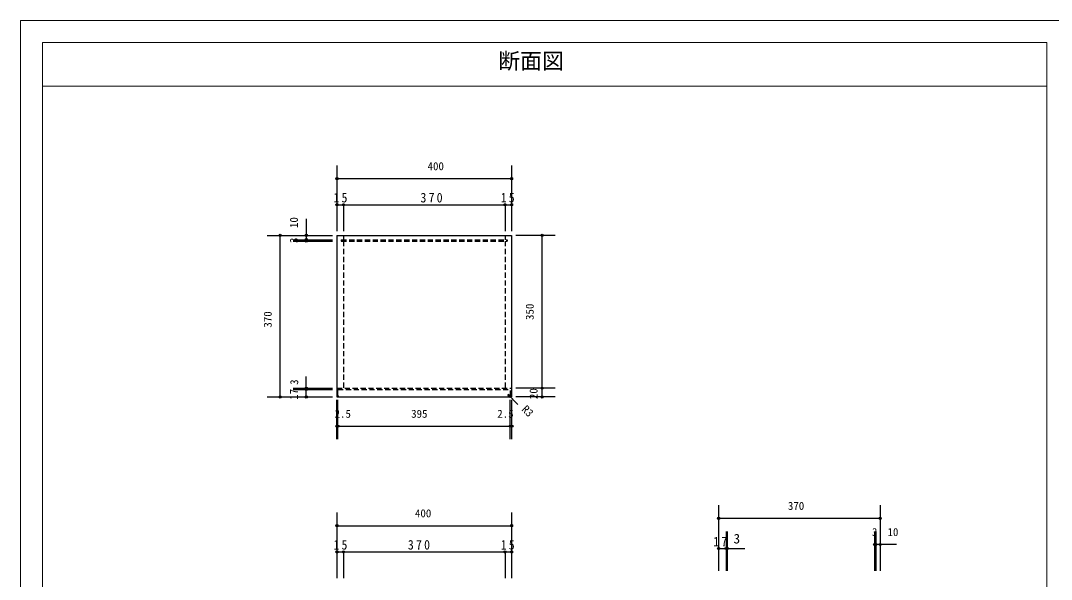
# Model space of a CAD drawing. Units: millimetres on the paper, enlarged 5 times, with parts at other scales. Extents: x -1044 to 931, y -502 to 889.
# Drawn here: x -1044 to 136, y 249 to 889 of the extents above; entities that cross this region are included whole.
import ezdxf
from ezdxf.enums import TextEntityAlignment as Align

# ---------------------------------------------------------------- set-up
doc = ezdxf.new("R2010")
doc.units = ezdxf.units.MM
doc.header["$LTSCALE"] = 5
doc.header["$PDMODE"] = 32
doc.header["$PDSIZE"] = 2.5
doc.linetypes.add('DASHED1', pattern=[1.8, 1.2, -0.6])
doc.layers.add('0-0_0', color=7, linetype='Continuous', lineweight=18)
doc.layers.add('2-0_NOTE$003', color=7, linetype='Continuous')
doc.styles.add('ＭＳ ゴシック', font='')
doc.styles.get('ＭＳ ゴシック').set_extended_font_data('MS Gothic')

msp = doc.modelspace()

# ---------------------------------------------------------------- linework, layer by layer
at = {"layer": '0-0_0'}
for p, q in [((-1018.956, 864.147), (131.044, 864.147)), ((-1018.956, 864.147), (-1018.956, -364.603)), ((131.044, 864.147), (131.044, -364.603)), ((-1018.956, 814.147), (131.044, 814.147))]:
    msp.add_line(p, q, dxfattribs=at)
msp.add_lwpolyline([(-1043.956, -502.103), (-1043.956, 889.147), (931.044, 889.147)], dxfattribs=at)
at = {"layer": '2-0_NOTE$003', "color": 4}
for p, q in [((-681.804, 723.191), (-681.804, 648.191)), ((-481.804, 723.191), (-481.804, 648.191)), ((-681.804, 708.191), (-481.804, 708.191)), ((-681.804, 678.254), (-681.804, 648.191)), ((-681.804, 678.254), (-674.304, 678.254)), ((-674.304, 678.254), (-489.304, 678.254)), ((-674.304, 678.254), (-674.304, 648.191)), ((-489.304, 678.254), (-489.304, 648.191)), ((-489.304, 678.254), (-481.804, 678.254)), ((-481.804, 678.254), (-481.804, 648.191)), ((-716.804, 662.099), (-716.804, 638.191)), ((-761.804, 643.191), (-686.804, 643.191)), ((-746.804, 458.191), (-746.804, 643.191)), ((-731.804, 638.191), (-686.804, 638.191)), ((-716.804, 636.691), (-716.804, 638.191)), ((-431.804, 643.191), (-476.804, 643.191)), ((-446.804, 468.191), (-446.804, 643.191)), ((-731.804, 636.691), (-686.804, 636.691)), ((-716.804, 458.191), (-716.804, 481.548)), ((-731.804, 468.191), (-686.804, 468.191)), ((-731.804, 466.691), (-686.804, 466.691)), ((-486.036, 461.165), (-474.508, 449.637)), ((-431.804, 468.191), (-476.804, 468.191)), ((-446.804, 458.191), (-446.804, 468.191)), ((-761.804, 458.191), (-686.804, 458.191)), ((-731.804, 458.191), (-686.804, 458.191)), ((-681.804, 409.691), (-681.804, 454.691)), ((-680.554, 409.691), (-680.554, 454.691)), ((-483.304, 409.691), (-483.304, 454.691)), ((-481.304, 409.691), (-481.304, 454.691)), ((-431.804, 458.191), (-476.804, 458.191)), ((-681.804, 424.691), (-680.554, 424.691)), ((-681.054, 424.691), (-483.304, 424.691)), ((-483.304, 424.691), (-481.304, 424.691)), ((-244.755, 334.191), (-244.755, 259.191)), ((-59.755, 334.191), (-59.755, 259.191)), ((-681.804, 325.691), (-681.804, 250.691)), ((-481.804, 325.691), (-481.804, 250.691)), ((-244.755, 319.191), (-59.755, 319.191)), ((-681.804, 310.691), (-481.804, 310.691)), ((-244.755, 304.191), (-244.755, 259.191)), ((-236.255, 304.191), (-236.255, 259.191)), ((-234.755, 304.191), (-234.755, 259.191)), ((-66.255, 304.191), (-66.255, 259.191)), ((-64.755, 304.191), (-64.755, 259.191)), ((-244.755, 284.532), (-214.849, 284.532)), ((-236.255, 284.532), (-234.755, 284.532)), ((-66.255, 289.191), (-64.755, 289.191)), ((-40.847, 289.191), (-64.755, 289.191)), ((-681.804, 280.691), (-681.804, 250.691)), ((-681.804, 280.691), (-674.304, 280.691)), ((-674.304, 280.691), (-674.304, 250.691)), ((-674.304, 280.691), (-489.304, 280.691)), ((-489.304, 280.691), (-489.304, 250.691)), ((-489.304, 280.691), (-481.804, 280.691)), ((-481.804, 280.691), (-481.804, 250.691))]:
    msp.add_line(p, q, dxfattribs=at)
at = {"layer": '2-0_NOTE$003', "linetype": 'DASHED1'}
for p, q in [((-681.804, 643.191), (-681.804, 468.191)), ((-676.804, 638.191), (-676.804, 636.691)), ((-676.804, 638.191), (-486.804, 638.191)), ((-674.304, 643.191), (-674.304, 638.191)), ((-489.304, 643.191), (-489.304, 638.191)), ((-486.804, 638.191), (-486.804, 636.691)), ((-481.804, 643.191), (-481.804, 468.191)), ((-676.804, 636.691), (-486.804, 636.691)), ((-674.304, 636.691), (-674.304, 468.191)), ((-489.304, 636.691), (-489.304, 468.191)), ((-681.804, 468.191), (-481.804, 468.191)), ((-680.554, 459.643), (-680.554, 466.643)), ((-680.554, 466.643), (-483.054, 466.643)), ((-483.054, 459.643), (-483.054, 466.643)), ((-679.054, 458.143), (-484.554, 458.143))]:
    msp.add_line(p, q, dxfattribs=at)
at = {"layer": '2-0_NOTE$003'}
for p, q in [((-681.804, 643.191), (-681.804, 458.191)), ((-681.804, 643.191), (-481.804, 643.191)), ((-481.804, 643.191), (-481.804, 458.191)), ((-681.804, 458.191), (-481.804, 458.191))]:
    msp.add_line(p, q, dxfattribs=at)
at = {"layer": '2-0_NOTE$003', "linetype": 'DASHED1'}
for centre, start, end in [((-679.054, 459.643), 180, 270), ((-484.554, 459.643), 270, 0)]:
    msp.add_arc(centre, 1.5, start, end, dxfattribs=at)
at = {"layer": '2-0_NOTE$003', "color": 4}
for p in [(-681.804, 708.191), (-481.804, 708.191), (-681.804, 678.254), (-674.304, 678.254), (-489.304, 678.254), (-481.804, 678.254), (-746.804, 643.191), (-716.804, 643.191), (-716.804, 638.191), (-716.804, 636.691), (-446.804, 643.191), (-716.804, 468.191), (-716.804, 466.691), (-484.532, 459.665), (-446.804, 468.191), (-746.804, 458.191), (-716.804, 458.191), (-483.471, 458.604), (-446.804, 458.191), (-681.804, 424.691), (-680.554, 424.691), (-483.304, 424.691), (-481.304, 424.691), (-244.755, 319.191), (-59.755, 319.191), (-681.804, 310.691), (-481.804, 310.691), (-244.755, 284.532), (-236.255, 284.532), (-234.755, 284.532), (-66.255, 289.191), (-64.755, 289.191), (-59.755, 289.191), (-681.804, 280.691), (-674.304, 280.691), (-489.304, 280.691), (-481.804, 280.691)]:
    msp.add_point(p, dxfattribs=at)

# ---------------------------------------------------------------- texts
at = {"layer": '0-0_0', "style": 'ＭＳ ゴシック'}
msp.add_text('断面図 ', height=18.33, dxfattribs=at).set_placement((-496.957, 828.231), align=Align.BOTTOM_LEFT)
at = {"layer": '2-0_NOTE$003', "style": 'ＭＳ ゴシック'}
for s, height, p in [('400', 9.164, (-577.983, 715.066)), ('2.5', 9.164, (-684.429, 431.566)), ('395', 9.164, (-596.757, 431.566)), ('2.5', 9.164, (-498.175, 431.573)), ('370', 9.164, (-165.38, 326.066)), ('400', 9.164, (-592.399, 317.566)), ('3', 9.164, (-69.13, 296.066)), ('10', 9.164, (-51.344, 296.066)), ('3', 11, (-227.612, 287.032))]:
    msp.add_text(s, height=height, dxfattribs=at).set_placement(p, align=Align.BOTTOM_LEFT)
for s, rotation, p in [('10', 90, (-723.679, 651.602)), ('3', 90, (-723.679, 634.316)), ('370', 90, (-753.679, 537.566)), ('350', 90, (-453.679, 546.316)), ('3', 90, (-723.359, 471.986)), ('17', 90, (-723.679, 454.903)), ('20', 90, (-449.304, 455.691)), ('R3', 315, (-472.946, 441.238))]:
    msp.add_text(s, height=9.164, rotation=rotation, dxfattribs=at).set_placement(p, align=Align.BOTTOM_LEFT)
at = {"layer": '2-0_NOTE$003', "char_height": 11, "attachment_point": 7, "style": 'ＭＳ ゴシック'}
for s, insert in [('\\T1.36;\\W0.9;15', (-685.679, 680.754)), ('\\T1.38;\\W0.9;370', (-586.108, 680.754)), ('\\T1.36;\\W0.9;15', (-494.179, 680.754)), ('\\T1.36;\\W0.9;17', (-250.781, 287.013)), ('\\T1.36;\\W0.9;15', (-685.679, 283.191)), ('\\T1.38;\\W0.9;370', (-600.524, 283.191)), ('\\T1.36;\\W0.9;15', (-494.179, 283.191))]:
    msp.add_mtext(s, dxfattribs=dict(at, insert=insert))

doc.saveas('drawing.dxf')
